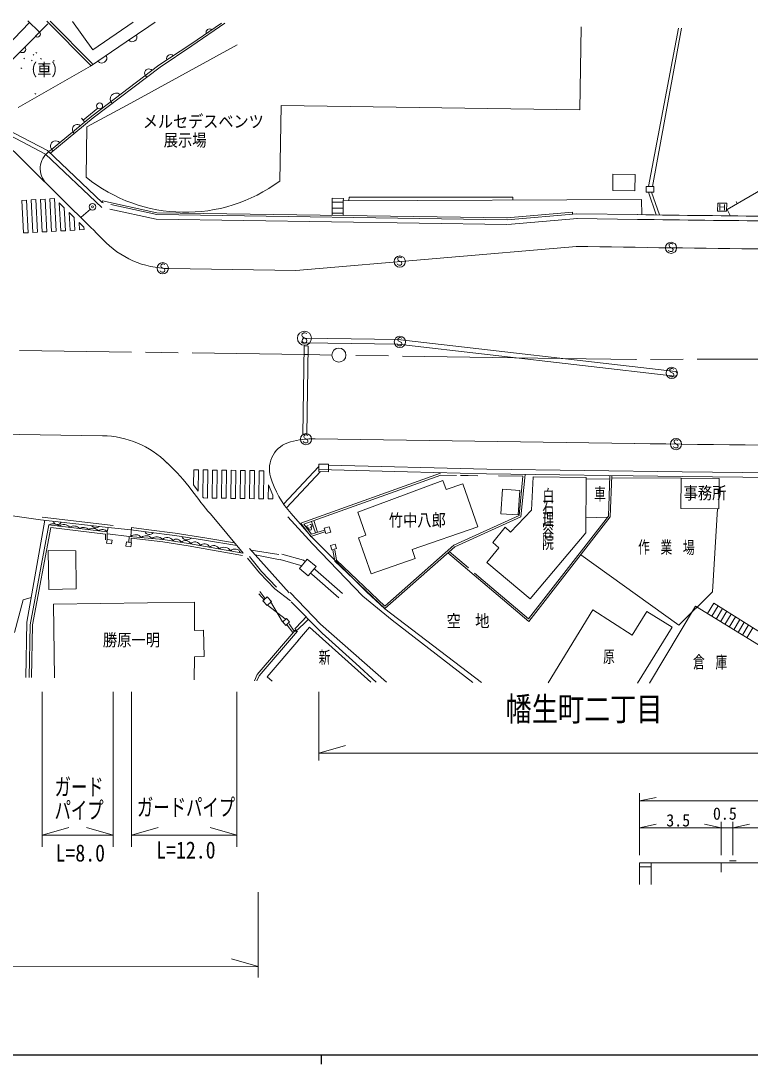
# Model space of a CAD drawing. Units: millimetres, scale not verified. Extents: x 40000 to 680000, y 20000 to 380000.
# Drawn here: x 135816 to 213944, y 204000 to 315682 of the extents above; entities that cross this region are included whole.
import ezdxf
from ezdxf.enums import TextEntityAlignment as Align

# ---------------------------------------------------------------- set-up
doc = ezdxf.new("R2010")
doc.units = ezdxf.units.MM
doc.header["$LTSCALE"] = 1000
doc.linetypes.add('CHAIN', pattern=[18.5, 12, -1.5, 3.5, -1.5])
doc.layers.add('M-TTL-BAND', color=7, linetype='Continuous', lineweight=25)
doc.layers.add('M-WORK', color=1, linetype='Continuous', lineweight=13)
doc.styles.add('ＭＳ 明朝', font='')
doc.styles.get('ＭＳ 明朝').set_extended_font_data('MS Mincho')

msp = doc.modelspace()

# ---------------------------------------------------------------- linework, layer by layer
at = {"layer": 'M-TTL-BAND'}
for p, q in [((40000, 205000), (579000, 205000)), ((168000, 205000), (168000, 204000))]:
    msp.add_line(p, q, dxfattribs=at)
at = {"layer": 'M-WORK'}
for p, q in [((143394, 293489), (121086, 315511)), ((131280, 309853), (136734, 315510)), ((132634, 309222), (138720, 315380)), ((137818, 314468), (136581, 315682)), ((143296, 310918), (138613, 315659)), ((143474, 311094), (138968, 315655)), ((143518, 312572), (141364, 315628)), ((147834, 315554), (143518, 312572)), ((147087, 313422), (149541, 315062)), ((149541, 315062), (150203, 315527)), ((157307, 315446), (154026, 313186)), ((157654, 315442), (154137, 313019)), ((195701, 306149), (195835, 315045)), ((206274, 314889), (203060, 297953)), ((206591, 314885), (203477, 297949)), ((143290, 310823), (147087, 313422)), ((147606, 306855), (158980, 313114)), ((154026, 313186), (150604, 310933)), ((154137, 313019), (150754, 310734)), ((136130, 311705), (136206, 311635)), ((137142, 312089), (137218, 312020)), ((137436, 312299), (137512, 312230)), ((137937, 311661), (138013, 311591)), ((135532, 306415), (143290, 310823)), ((135831, 310664), (135906, 310595)), ((136943, 311488), (137019, 311418)), ((138161, 311025), (138237, 310955)), ((139304, 311441), (139380, 311371)), ((150604, 310933), (143418, 305497)), ((150754, 310734), (143573, 305301)), ((137328, 307919), (137404, 307850)), ((142500, 305039), (144051, 306327)), ((147606, 306855), (142892, 304329)), ((163692, 306629), (163554, 298536)), ((163692, 306629), (195701, 306149)), ((132644, 304936), (138681, 301813)), ((143418, 305497), (138868, 301749)), ((143573, 305301), (139027, 301556)), ((142308, 305266), (142627, 304889)), ((138456, 301428), (132099, 304746)), ((142892, 304329), (142813, 298938)), ((211483, 295489), (224211, 302852)), ((138681, 301813), (144521, 296228)), ((144499, 295685), (138456, 301428)), ((199246, 299276), (199226, 297509)), ((201616, 299250), (199246, 299276)), ((201597, 297483), (201616, 299250)), ((199226, 297509), (201597, 297483)), ((202806, 297956), (202799, 297346)), ((202799, 297346), (203624, 297337)), ((203630, 297947), (202806, 297956)), ((203045, 297344), (203884, 294908)), ((203388, 297340), (204223, 294904)), ((203624, 297337), (203630, 297947)), ((135911, 296468), (136411, 296495)), ((136104, 292973), (135911, 296468)), ((136603, 293000), (136411, 296495)), ((136910, 296522), (137409, 296550)), ((137102, 293028), (136910, 296522)), ((137601, 293055), (137409, 296550)), ((137908, 296577), (138408, 296605)), ((138101, 293083), (137908, 296577)), ((138600, 293110), (138408, 296605)), ((139099, 293137), (138907, 296632)), ((138912, 296633), (139406, 296660)), ((139598, 293165), (139406, 296660)), ((139932, 296204), (140461, 295681)), ((140098, 293192), (139932, 296204)), ((144555, 296432), (144512, 296237)), ((144512, 296237), (144667, 296202)), ((144555, 296432), (150396, 295137)), ((145448, 296029), (150372, 294937)), ((169170, 296693), (169150, 294851)), ((169166, 296274), (170394, 296261)), ((170368, 296680), (169170, 296693)), ((170345, 294829), (170356, 296433)), ((170356, 296433), (170368, 296680)), ((170356, 296433), (202320, 296559)), ((170948, 296436), (170990, 296822)), ((170990, 296822), (188503, 296824)), ((188503, 296824), (188537, 296505)), ((202320, 296559), (202322, 294927)), ((210455, 295303), (210464, 296179)), ((210464, 296179), (211432, 296168)), ((210694, 296061), (210687, 295416)), ((211200, 296033), (211194, 295410)), ((211432, 296168), (211423, 295293)), ((212565, 296115), (212440, 296331)), ((140597, 293220), (140461, 295681)), ((140991, 295159), (141520, 294636)), ((141096, 293247), (140991, 295159)), ((143265, 295521), (142264, 294669)), ((145340, 295541), (150314, 294438)), ((150372, 294937), (187897, 294390)), ((150396, 295137), (187900, 294590)), ((169153, 295106), (170381, 295093)), ((169159, 295645), (170387, 295632)), ((187880, 294589), (194905, 295190)), ((187897, 294390), (195392, 295031)), ((194905, 295190), (194902, 294989)), ((195392, 295031), (201922, 294936)), ((211423, 295293), (210455, 295303)), ((210690, 295762), (211197, 295756)), ((211797, 294835), (211483, 295489)), ((141595, 293275), (141520, 294636)), ((142579, 293590), (142050, 294113)), ((142095, 293302), (142050, 294113)), ((150314, 294438), (187890, 293890)), ((187940, 293892), (195434, 294533)), ((195384, 294531), (201915, 294436)), ((136104, 292973), (136603, 293000)), ((137102, 293028), (137601, 293055)), ((138101, 293083), (138600, 293110)), ((139099, 293137), (139598, 293165)), ((140098, 293192), (140597, 293220)), ((141096, 293247), (141595, 293275)), ((142095, 293302), (142594, 293330)), ((142594, 293330), (142579, 293590)), ((165287, 288969), (195341, 291538)), ((205279, 291769), (205255, 291625)), ((205255, 291625), (205303, 291505)), ((205423, 291841), (205279, 291769)), ((205303, 291505), (205639, 291313)), ((205519, 291841), (205423, 291841)), ((205615, 291817), (205519, 291841)), ((205663, 291769), (205615, 291817)), ((176360, 290376), (176216, 290304)), ((176456, 290376), (176360, 290376)), ((176552, 290352), (176456, 290376)), ((205231, 291049), (205183, 291121)), ((205375, 290977), (205231, 291049)), ((205543, 290977), (205375, 290977)), ((205663, 291049), (205543, 290977)), ((205639, 291313), (205687, 291193)), ((205687, 291193), (205663, 291049)), ((150831, 289583), (150807, 289439)), ((150807, 289439), (150855, 289319)), ((150975, 289655), (150831, 289583)), ((150855, 289319), (151191, 289127)), ((151071, 289655), (150975, 289655)), ((151167, 289631), (151071, 289655)), ((151215, 289583), (151167, 289631)), ((176168, 289584), (176120, 289656)), ((176312, 289512), (176168, 289584)), ((176216, 290304), (176192, 290160)), ((176192, 290160), (176240, 290040)), ((176240, 290040), (176576, 289848)), ((176480, 289512), (176312, 289512)), ((176600, 289584), (176480, 289512)), ((176600, 290304), (176552, 290352)), ((176576, 289848), (176624, 289728)), ((176624, 289728), (176600, 289584)), ((150783, 288863), (150735, 288935)), ((150927, 288791), (150783, 288863)), ((151095, 288791), (150927, 288791)), ((151215, 288863), (151095, 288791)), ((151191, 289127), (151239, 289007)), ((151239, 289007), (151215, 288863)), ((151687, 289167), (165287, 288969)), ((165952, 282185), (165922, 282005)), ((165922, 282005), (165982, 281855)), ((166132, 282275), (165952, 282185)), ((165982, 281855), (166402, 281615)), ((166252, 282275), (166132, 282275)), ((166192, 281705), (176191, 281559)), ((166372, 282245), (166252, 282275)), ((166432, 282185), (166372, 282245)), ((166402, 281615), (166462, 281465)), ((166462, 281465), (166432, 281285)), ((176192, 281560), (205948, 278149)), ((176224, 281697), (176200, 281553)), ((176200, 281553), (176248, 281433)), ((176368, 281769), (176224, 281697)), ((176464, 281769), (176368, 281769)), ((176560, 281745), (176464, 281769)), ((176608, 281697), (176560, 281745)), ((165892, 281285), (165832, 281375)), ((166072, 281195), (165892, 281285)), ((166041, 271358), (166180, 280880)), ((166282, 281195), (166072, 281195)), ((166180, 280880), (166580, 280874)), ((166185, 281205), (176184, 281059)), ((166432, 281285), (166282, 281195)), ((166442, 271399), (166580, 280874)), ((176176, 280977), (176128, 281049)), ((176320, 280905), (176176, 280977)), ((176184, 281059), (205891, 277654)), ((176248, 281433), (176584, 281241)), ((176488, 280905), (176320, 280905)), ((176608, 280977), (176488, 280905)), ((176584, 281241), (176632, 281121)), ((176632, 281121), (176608, 280977)), ((205355, 278378), (205331, 278234)), ((205331, 278234), (205379, 278114)), ((205499, 278450), (205355, 278378)), ((205379, 278114), (205715, 277922)), ((205595, 278450), (205499, 278450)), ((205691, 278426), (205595, 278450)), ((205739, 278378), (205691, 278426)), ((205307, 277658), (205259, 277730)), ((205451, 277586), (205307, 277658)), ((205619, 277586), (205451, 277586)), ((205739, 277658), (205619, 277586)), ((205715, 277922), (205763, 277802)), ((205763, 277802), (205739, 277658)), ((117054, 271670), (144571, 271269)), ((166041, 271358), (166442, 271399)), ((166119, 270567), (166071, 270639)), ((166263, 270495), (166119, 270567)), ((166167, 271287), (166143, 271143)), ((166143, 271143), (166191, 271023)), ((166311, 271359), (166167, 271287)), ((166191, 271023), (166527, 270831)), ((166431, 270495), (166263, 270495)), ((166407, 271359), (166311, 271359)), ((166503, 271335), (166407, 271359)), ((166551, 270567), (166431, 270495)), ((166551, 271287), (166503, 271335)), ((166527, 270831), (166575, 270711)), ((166575, 270711), (166551, 270567)), ((167344, 270937), (201565, 270438)), ((205812, 270760), (205788, 270616)), ((205788, 270616), (205836, 270496)), ((205956, 270832), (205812, 270760)), ((205836, 270496), (206172, 270304)), ((206052, 270832), (205956, 270832)), ((206148, 270808), (206052, 270832)), ((206196, 270760), (206148, 270808)), ((206172, 270304), (206220, 270184)), ((205764, 270040), (205716, 270112)), ((205908, 269968), (205764, 270040)), ((206076, 269968), (205908, 269968)), ((206196, 270040), (206076, 269968)), ((206220, 270184), (206196, 270040)), ((167729, 267424), (167738, 268235)), ((167738, 268235), (168776, 268224)), ((168776, 268224), (168767, 267412)), ((168775, 268114), (185726, 267698)), ((154328, 266000), (154352, 267626)), ((154352, 267626), (154852, 267618)), ((154818, 265343), (154852, 267619)), ((155309, 264699), (155352, 267611)), ((155352, 267611), (155851, 267604)), ((155808, 264604), (155851, 267604)), ((156308, 264597), (156351, 267597)), ((156351, 267597), (156851, 267589)), ((156808, 264590), (156851, 267589)), ((157308, 264582), (157351, 267582)), ((157351, 267582), (157851, 267575)), ((157808, 264575), (157851, 267575)), ((158308, 264568), (158351, 267568)), ((158351, 267567), (158851, 267560)), ((158807, 264560), (158851, 267560)), ((159307, 264553), (159351, 267553)), ((159351, 267553), (159851, 267546)), ((159807, 264546), (159851, 267546)), ((160307, 264539), (160351, 267538)), ((160351, 267538), (160851, 267531)), ((160807, 264531), (160851, 267531)), ((161307, 264524), (161351, 267524)), ((161351, 267524), (161851, 267517)), ((161807, 264517), (161851, 267517)), ((167732, 267965), (163964, 263954)), ((164269, 263549), (167911, 267425)), ((180759, 267267), (165805, 261902)), ((180791, 267066), (166131, 261806)), ((168767, 267412), (167729, 267424)), ((177243, 267406), (167731, 267640)), ((185716, 267199), (177243, 267406)), ((182478, 267015), (180791, 267066)), ((183727, 267001), (182916, 267010)), ((184766, 266990), (183727, 267001)), ((206653, 266922), (185716, 267199)), ((185726, 267698), (206661, 267422)), ((186972, 266961), (189609, 266932)), ((189609, 266932), (189203, 262726)), ((189829, 267130), (189391, 262591)), ((198909, 267003), (198766, 262656)), ((199109, 266996), (198963, 262584)), ((227591, 266645), (206653, 266922)), ((206661, 267422), (227597, 267145)), ((154328, 266000), (154818, 265343)), ((162307, 264510), (162329, 265998)), ((162329, 265998), (162813, 264902)), ((171906, 263101), (181019, 266486)), ((181019, 266486), (181395, 265512)), ((181395, 265512), (183163, 266124)), ((183163, 266124), (184756, 261535)), ((190534, 263293), (190703, 266861)), ((190703, 266861), (196381, 266799)), ((196381, 266799), (196349, 260861)), ((198896, 266616), (196380, 266644)), ((206559, 266721), (199101, 266760)), ((206559, 266721), (206524, 263495)), ((210607, 266677), (206559, 266721)), ((210572, 263451), (210607, 266677)), ((155309, 264699), (155378, 264610)), ((162807, 264502), (162813, 264902)), ((187412, 265547), (187220, 262925)), ((189287, 265410), (187412, 265547)), ((189095, 262788), (189287, 265410)), ((137910, 262284), (125253, 264046)), ((155378, 264610), (155808, 264604)), ((156308, 264597), (156808, 264590)), ((157308, 264582), (157808, 264575)), ((158308, 264568), (158807, 264560)), ((159318, 264553), (159807, 264546)), ((160307, 264539), (160807, 264531)), ((161307, 264524), (161807, 264517)), ((162307, 264509), (162807, 264502)), ((145688, 261673), (138114, 262559)), ((159617, 258694), (156117, 262895)), ((167074, 259695), (164428, 262583)), ((166940, 260450), (164786, 262931)), ((172761, 260625), (171906, 263101)), ((189203, 262726), (182204, 259561)), ((189391, 262591), (182314, 259391)), ((187220, 262925), (189095, 262788)), ((188255, 260944), (190534, 263293)), ((198766, 262656), (190212, 251658)), ((198963, 262584), (190242, 251370)), ((196357, 262483), (198703, 262555)), ((206524, 263495), (210572, 263451)), ((210444, 263452), (209893, 254572)), ((138381, 262241), (136450, 251310)), ((138814, 261728), (136807, 251039)), ((139017, 261452), (137057, 251014)), ((145160, 261431), (137910, 262284)), ((145077, 260968), (138814, 261728)), ((144875, 260741), (139017, 261452)), ((145077, 260968), (145160, 261431)), ((145160, 261431), (147632, 261185)), ((147662, 261433), (147580, 260486)), ((149537, 261207), (147662, 261433)), ((165805, 261902), (166890, 260493)), ((166131, 261806), (166963, 260726)), ((166952, 262101), (167372, 260858)), ((167189, 262181), (167609, 260938)), ((168854, 261519), (168310, 261365)), ((168310, 261365), (168470, 260799)), ((169014, 260953), (168854, 261519)), ((184756, 261535), (177720, 259085)), ((186375, 259834), (187691, 261474)), ((187691, 261474), (188255, 260944)), ((144870, 260120), (144875, 260741)), ((145051, 260118), (145077, 260968)), ((145098, 260762), (147420, 260492)), ((147420, 260492), (147390, 259875)), ((151068, 260169), (147420, 260492)), ((147627, 260294), (147618, 259773)), ((151033, 259921), (147627, 260294)), ((149506, 260959), (147632, 261185)), ((152323, 260599), (149506, 260959)), ((152358, 260847), (149537, 261207)), ((155492, 260098), (152323, 260599)), ((155533, 260344), (152358, 260847)), ((158713, 259798), (155533, 260344)), ((166890, 260493), (168392, 260975)), ((172852, 254554), (166940, 260450)), ((166963, 260726), (168331, 261166)), ((168470, 260799), (169014, 260953)), ((171988, 260357), (172761, 260625)), ((173328, 256479), (171988, 260357)), ((196349, 260861), (190366, 253803)), ((145066, 260178), (145001, 259768)), ((145001, 259768), (145534, 259684)), ((145599, 260094), (145066, 260178)), ((145534, 259684), (145599, 260094)), ((147132, 259896), (147063, 259457)), ((147063, 259457), (147608, 259372)), ((147677, 259810), (147132, 259896)), ((147608, 259372), (147677, 259810)), ((153731, 259487), (151033, 259921)), ((153772, 259733), (151068, 260169)), ((159576, 258455), (153731, 259487)), ((159620, 258701), (153772, 259733)), ((158952, 259504), (155492, 260098)), ((160312, 259203), (164549, 254470)), ((172445, 254112), (167074, 259695)), ((169500, 259658), (168987, 259513)), ((168987, 259513), (169117, 259053)), ((169117, 259053), (169630, 259198)), ((169630, 259198), (169500, 259658)), ((182314, 259391), (174794, 252772)), ((182204, 259561), (174800, 253043)), ((185749, 257705), (187011, 259253)), ((187011, 259253), (186375, 259834)), ((138818, 254797), (138758, 258967)), ((138758, 258967), (141716, 258960)), ((141716, 258960), (141755, 254876)), ((161397, 256579), (160100, 258173)), ((161584, 256745), (160293, 258331)), ((160477, 259019), (163459, 258570)), ((160922, 258521), (163605, 257969)), ((165815, 257394), (163599, 258004)), ((166095, 257939), (163759, 258583)), ((166498, 258053), (165653, 257049)), ((167440, 257260), (166498, 258053)), ((169463, 257860), (169249, 259030)), ((169648, 257960), (169445, 259066)), ((178053, 258124), (173328, 256479)), ((177720, 259085), (178053, 258124)), ((190242, 251370), (181564, 258730)), ((183768, 257123), (181693, 258883)), ((206317, 250976), (195820, 258522)), ((165653, 257049), (166595, 256256)), ((165891, 257332), (165815, 257394)), ((166278, 257791), (166095, 257939)), ((166595, 256256), (167440, 257260)), ((167363, 256915), (167236, 257018)), ((170276, 254376), (167363, 256915)), ((174794, 252772), (169463, 257860)), ((174800, 253043), (169648, 257960)), ((190366, 253803), (185749, 257705)), ((163037, 254886), (161397, 256579)), ((163217, 255060), (161584, 256745)), ((166977, 256455), (166849, 256559)), ((169882, 253924), (166977, 256455)), ((190212, 251658), (184429, 256562)), ((141755, 254876), (138818, 254797)), ((163037, 254886), (164715, 253601)), ((136047, 253713), (135125, 250214)), ((136919, 253961), (136047, 253713)), ((161303, 254350), (161921, 253682)), ((161423, 254607), (161965, 253874)), ((162202, 254023), (161745, 253601)), ((161745, 253601), (162196, 253112)), ((162196, 253112), (162653, 253534)), ((162653, 253534), (162202, 254023)), ((164673, 254503), (167912, 251086)), ((175611, 251531), (172445, 254112)), ((174810, 252734), (172852, 254554)), ((209893, 254572), (206317, 250976)), ((139320, 253236), (154436, 253456)), ((139407, 245341), (139320, 253236)), ((154436, 253456), (154435, 250437)), ((162239, 253123), (164138, 251675)), ((162552, 253517), (163857, 251334)), ((164766, 253491), (168111, 250143)), ((185168, 244850), (174810, 252734)), ((197074, 252616), (192299, 244827)), ((201298, 249921), (197074, 252616)), ((202859, 252448), (201298, 249921)), ((205595, 250780), (202859, 252448)), ((208077, 253019), (203152, 244791)), ((221568, 244731), (208077, 253019)), ((210047, 253359), (209369, 252226)), ((210512, 253066), (209837, 251938)), ((210047, 253359), (218891, 247788)), ((210978, 252773), (210306, 251650)), ((211443, 252480), (210775, 251362)), ((136450, 251310), (136359, 245385)), ((164267, 251706), (163873, 251342)), ((163873, 251342), (164219, 250967)), ((164219, 250967), (164613, 251331)), ((164613, 251331), (164267, 251706)), ((165153, 250593), (165964, 251421)), ((165964, 251421), (166386, 251869)), ((166135, 251140), (166630, 251625)), ((184240, 244853), (175611, 251531)), ((211908, 252186), (211243, 251074)), ((212374, 251893), (211712, 250786)), ((212839, 251600), (212181, 250498)), ((213305, 251307), (212649, 250210)), ((136807, 251039), (136716, 245380)), ((137057, 251014), (136966, 245377)), ((154435, 250437), (155390, 250448)), ((155390, 250448), (155451, 247628)), ((165269, 250522), (161132, 245717)), ((165459, 250359), (161347, 245583)), ((164348, 250998), (164954, 250191)), ((164542, 251137), (165095, 250362)), ((165254, 250313), (166135, 251140)), ((166724, 250785), (165452, 249265)), ((173324, 244889), (166724, 250785)), ((167912, 251086), (174982, 244884)), ((201860, 244795), (205595, 250780)), ((213770, 251013), (213118, 249922)), ((214236, 250720), (213586, 249634)), ((165598, 249427), (162217, 245474)), ((168111, 250143), (171702, 246896)), ((154427, 247599), (154391, 245123)), ((155451, 247628), (154427, 247599)), ((171702, 246896), (173890, 244887)), ((161132, 245717), (160837, 245029)), ((161347, 245583), (161108, 245025)), ((162217, 245474), (162751, 245001)), ((138114, 243861), (138114, 227278)), ((145688, 243861), (145688, 227278)), ((147662, 243861), (147662, 227278)), ((158952, 243861), (158952, 227278)), ((167729, 243861), (167729, 236493)), ((167753, 237290), (170608, 238121)), ((167753, 237290), (269242, 237290)), ((202086, 226385), (202086, 233008)), ((202086, 232170), (203884, 232556)), ((272086, 232170), (202086, 232170)), ((138114, 228514), (140969, 229345)), ((145688, 228514), (142834, 229345)), ((147662, 228514), (150516, 229345)), ((158952, 228514), (156098, 229345)), ((202086, 229297), (203884, 229683)), ((210836, 229297), (202086, 229297)), ((210836, 229297), (209038, 229683)), ((210836, 226385), (210836, 229947)), ((210836, 229297), (212086, 229297)), ((212086, 226385), (212086, 229947)), ((212086, 229297), (213884, 229683)), ((212086, 229297), (262086, 229297)), ((138114, 228514), (145688, 228514)), ((147662, 228514), (158952, 228514)), ((211719, 225766), (212453, 225766)), ((202086, 225539), (272086, 225539)), ((202086, 225539), (202086, 223222)), ((202086, 225115), (203336, 225115)), ((203336, 225539), (203336, 223222)), ((210836, 225539), (210836, 224547)), ((161222, 222412), (161222, 213273)), ((106497, 214427), (161222, 214441)), ((161222, 214441), (158368, 215272))]:
    msp.add_line(p, q, dxfattribs=at)
at = {"layer": 'M-WORK', "linetype": 'CHAIN'}
for p, q in [((166167, 279955), (123075, 280583)), ((166567, 279949), (166167, 279955)), ((169140, 279911), (166567, 279949)), ((188682, 279627), (170640, 279890)), ((193691, 279554), (188682, 279627))]:
    msp.add_line(p, q, dxfattribs=at)
msp.add_lwpolyline([(238784, 279531), (201697, 279437), (193691, 279554)], dxfattribs=at)
at = {"layer": 'M-WORK'}
for centre, radius in [((144251, 306580), 322), ((143497, 295783), 350), ((143497, 295783), 100), ((205471, 291385), 600), ((176408, 289920), 600), ((151023, 289199), 600), ((166192, 281705), 750), ((176416, 281313), 600), ((169890, 279900), 750), ((205547, 277994), 600), ((166359, 270903), 600), ((206004, 270376), 600)]:
    msp.add_circle(centre, radius, dxfattribs=at)
for centre, radius, start, end in [((137596, 314254), 308, 226.93848, 43.74414), ((147744, 313956), 513, 221.9834, 27.46582), ((156024, 314450), 366, 49.19922, 199.92871), ((135985, 312636), 353, 227.98047, 42.70215), ((144489, 311703), 540, 219.66406, 29.12793), ((151853, 311642), 426, 48.80371, 196.95313), ((149515, 310089), 446, 39.16113, 248.79394), ((146020, 307326), 629, 50.7793, 229.82519), ((141848, 304070), 518, 49.35254, 235.92188), ((139549, 302279), 557, 41.94434, 243.41406), ((140133, 299871), 2250, 126.07324, 225.36816), ((153444, 312145), 16954, 231.16797, 306.60938), ((245416, 3279167), 2984549, 269.16406, 269.71387), ((245416, 3279167), 2985049, 269.16406, 269.71973), ((106003, 255574), 53251, 43.56543, 45.39746), ((151833, 299166), 10000, 223.56543, 269.16406), ((245416, 3279167), 2988049, 269.03906, 269.42773), ((166189, 281455), 250, 89.16309, 269.16406), ((205889, 277905), 251, 270.38769, 76.53418), ((144426, 261270), 10000, 45.06348, 89.16406), ((165443, 267714), 3000, 104.52246, 196.36328), ((167199, 260938), 10000, 89.16406, 104.52246), ((245416, 3279167), 3009050, 269.16406, 270.2002), ((137655, 253232), 20500, 36.44043, 47.53516), ((172160, 269686), 10000, 196.36328, 222.49316), ((197029, 296981), 53251, 216.36035, 219.79785), ((139300, 260971), 877, 45.24219, 120.91992), ((139732, 262194), 440, 189.50684, 337.07813), ((140425, 261003), 779, 35.52637, 130.63574), ((141525, 260837), 774, 41.05762, 126.99805), ((142524, 260657), 804, 44.72656, 123.00781), ((143534, 260600), 762, 39.48438, 126.67676), ((143876, 262032), 619, 219.36035, 307.22363), ((166599, 261522), 140, 86.09277, 300.73047), ((166807, 261321), 158, 149.22949, 39.04785), ((166846, 261628), 153, 255.68066, 114.61231), ((144546, 260587), 654, 35.6543, 130.50781), ((148098, 259892), 788, 38.00879, 131.06543), ((149235, 259785), 788, 38.00879, 131.06543), ((149579, 261245), 550, 205.2334, 320.57812), ((150373, 259676), 788, 38.00879, 131.06543), ((151498, 259584), 788, 38.00879, 131.06543), ((153620, 260746), 628, 204.6543, 317.3584), ((152478, 259651), 551, 22.23535, 130.70996), ((153449, 259408), 645, 25.68848, 135.58887), ((154470, 259332), 576, 18.35352, 140.64648), ((155456, 259105), 605, 22.51562, 136.91895), ((156476, 258844), 675, 26.95996, 133.00879), ((157576, 258458), 871, 33.0166, 125.65527), ((158765, 258546), 601, 20.05371, 139.86816)]:
    msp.add_arc(centre, radius, start, end, dxfattribs=at)

# ---------------------------------------------------------------- texts
at = {"layer": 'M-WORK', "style": 'ＭＳ 明朝'}
for s, height, width, p in [('（車）', 1320, 0.85, (136030, 309404)), ('メルセデスベンツ', 1320, 0.9, (148877, 303862)), ('展示場', 1320, 0.85, (151118, 301856)), ('勝原一明', 1320, 0.85, (144600, 248352)), ('幡生町二丁目', 2566, 0.8, (187747, 239964)), ('ガード', 1833, 0.7, (139428, 232213)), ('パイプ', 1833, 0.7, (139428, 229713)), ('ガードパイプ', 1833, 0.7, (148266, 230029)), ('0.5', 1320, 0.95, (209955, 229766)), ('3.5', 1320, 0.95, (204955, 229048)), ('L=12.0', 1833, 0.85, (150317, 225453)), ('L=8.0', 1833, 0.85, (139533, 225137))]:
    msp.add_text(s, height=height, dxfattribs=dict(at, width=width)).set_placement(p, align=Align.BOTTOM_LEFT)
for s, width, p in [('車', 0.7, (197232, 263974)), ('事務所', 0.85, (206815, 264078)), ('白', 0.7, (191714, 263782)), ('石', 0.7, (191700, 262532)), ('竹中八郎', 0.85, (175236, 261162)), ('理', 0.7, (191687, 261282)), ('容', 0.7, (191673, 260032)), ('院', 0.7, (191660, 258782)), ('作', 0.7, (201942, 258286)), ('業', 0.7, (204342, 258260)), ('場', 0.7, (206742, 258234)), ('空\u3000地', 0.85, (181434, 250373)), ('新', 0.7, (167729, 246490)), ('原', 0.7, (198189, 246566)), ('倉', 0.7, (207833, 245990)), ('庫', 0.7, (210233, 245964))]:
    msp.add_text(s, height=1320, rotation=0.3, dxfattribs=dict(at, width=width)).set_placement(p, align=Align.BOTTOM_LEFT)

doc.saveas('drawing.dxf')
